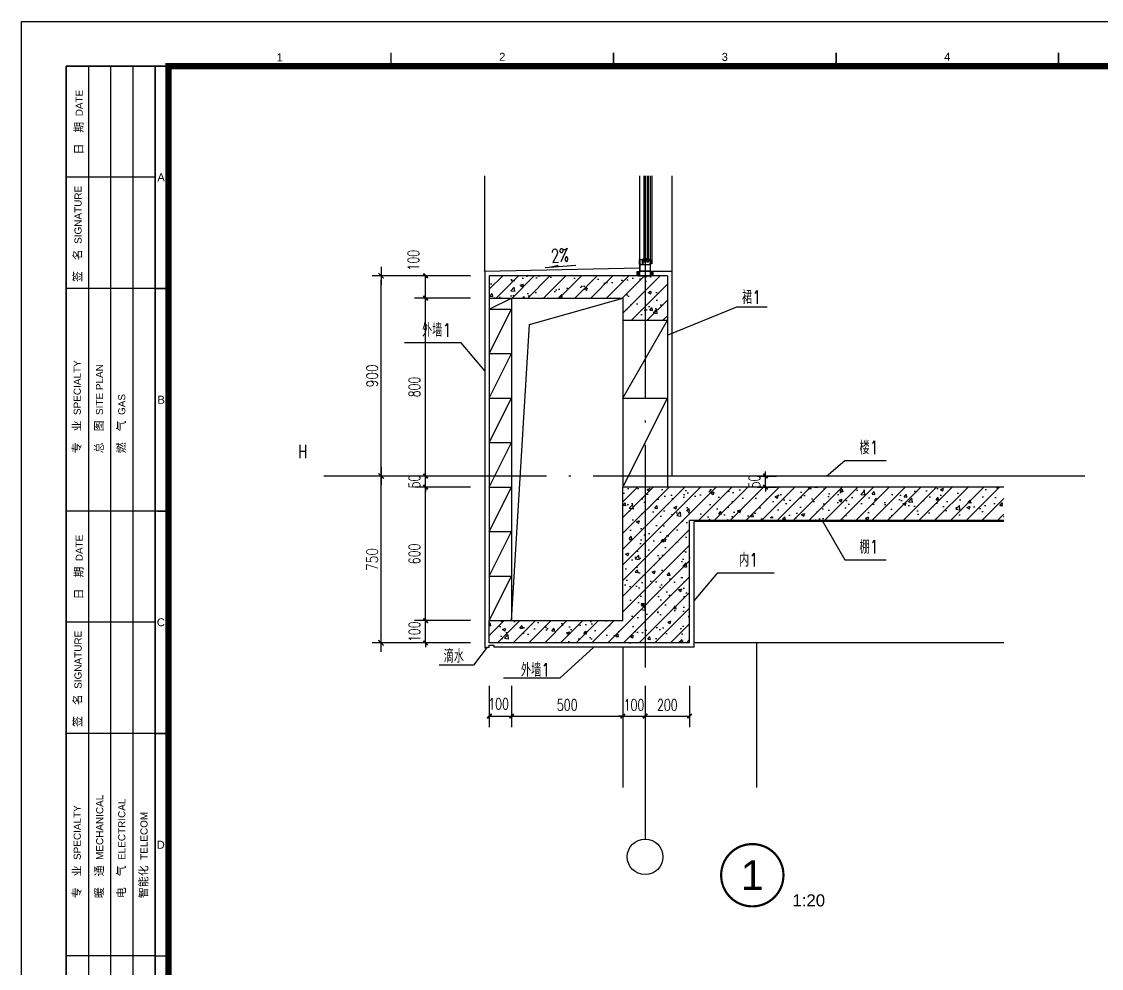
# Model space of a CAD drawing. Extents: x 447078 to 1776277, y 243534 to 519428.
# Drawn here: x 518995 to 523847, y 308563 to 312819 of the extents above; entities that cross this region are included whole.
import ezdxf
from ezdxf.enums import TextEntityAlignment as Align

# ---------------------------------------------------------------- set-up
doc = ezdxf.new("R2010")
doc.units = 0
doc.header["$LTSCALE"] = 1000
doc.header["$MEASUREMENT"] = 0
doc.linetypes.add('DOTE', pattern=[2.42, 2, -0.2, 0.02, -0.2])
doc.layers.get('Defpoints').update_dxf_attribs({"color": 2, "lineweight": 15})
for name, color, linetype in [('A-ELEV', 5, 'Continuous'), ('A-ELEV-OVER', 32, 'Continuous'), ('A-SURF', 6, 'Continuous'), ('A-WALL', 140, 'Continuous'), ('A-WALL-HATH', 8, 'Continuous'), ('AXIS_TEXT', 7, 'Continuous'), ('DIM_IDEN', 3, 'Continuous'), ('DIM_SYMB', 3, 'Continuous'), ('DOTE', 10, 'DOTE'), ('G-0-XREF', 2, 'Continuous'), ('G-GRID-DIMS', 123, 'Continuous'), ('PUB_DIM', 3, 'Continuous'), ('PUB_TEXT', 7, 'Continuous'), ('图框CCDI_B0GA1+0.00$0$G-ANNO-TEXT', 33, 'Continuous'), ('图框CCDI_B0GA1+0.00$0$G-BORD', 3, 'Continuous'), ('节点大样$0$ANNO-TEXT', 33, 'Continuous'), ('节点大样$0$ELEV-THIN', 252, 'Continuous')]:
    doc.layers.add(name, color=color, linetype=linetype)
doc.styles.add('_TCH_DIM', font='SIMPLEX', dxfattribs={"bigfont": 'GBCBIG'})
doc.styles.add('_TCH_DIM_T3', font='SIMPLEX', dxfattribs={"width": 0.705882, "bigfont": 'GBCBIG'})
doc.styles.add('C-D_T0G_01', font='')
doc.styles.add('CCDI_T_G01', font='')
doc.styles.add('CCDI_T_G02_T3', font='simplex.shx', dxfattribs={"width": 0.8, "bigfont": 'zjdz.shx'})
doc.styles.add('COMPLEX', font='COMPLEX')
doc.styles.add('图框CCDI_B0GA1+0.00$0$CCDI_T_G01', font='arial.ttf')
doc.styles.add('节点大样$0$CCDI-TOG-02', font='simplex.shx', dxfattribs={"width": 0.8, "bigfont": 'zjdz.shx'})
doc.styles.get('C-D_T0G_01').set_extended_font_data('Arial')
doc.styles.get('CCDI_T_G01').set_extended_font_data('Arial')
doc.dimstyles.new('_TCH_ARCH&&20', dxfattribs={"dimtxt": 51, "dimasz": 20, "dimexe": 50, "dimexo": 60, "dimgap": 24.5, "dimtad": 1, "dimdec": 0, "dimzin": 0, "dimdsep": 46, "dimtxsty": '_TCH_DIM_T3', "dimblk": 'ARCHTICK', "dimcen": 0.09, "dimclrt": 7, "dimazin": 2, "dimtfac": 1, "dimtdec": 0, "dimtix": 1, "dimtmove": 2, "dimatfit": 3, "dimfxl": 1, "dimtolj": 1, "dimtzin": 0, "dimarcsym": 0})
doc.dimstyles.new('CCDI_DIMN_20$0$TCH&&150', dxfattribs={"dimtxt": 50, "dimasz": 20, "dimexe": 40, "dimexo": 60, "dimgap": 15, "dimtad": 1, "dimdec": 0, "dimzin": 0, "dimdsep": 46, "dimtxsty": 'CCDI_T_G02_T3', "dimblk": 'TICK-3', "dimcen": 0, "dimclrd": 256, "dimclre": 256, "dimclrt": 7, "dimazin": 0, "dimtfac": 0.5, "dimtdec": 0, "dimtix": 1, "dimtmove": 2, "dimatfit": 0, "dimldrblk": 'TICK-arow', "dimfxl": 200, "dimtvp": 1, "dimtolj": 1, "dimtzin": 0, "dimlwd": -1, "dimlwe": -1, "dimarcsym": 0})
pattern_1 = [(45, (-673387.4522, -267440.3955), (0.7954951288, -0.7954951288), []), (315, (-673387.4522, -267440.3955), (-0.7954951288, -0.7954951288), [])]

# ---------------------------------------------------------------- blocks, each defined once
blk = doc.blocks.new('_AXISO')
blk.add_circle((0, 0), 0.5)
at = {"layer": 'AXIS_TEXT', "style": 'COMPLEX', "width": 1.041667}
blk.add_attdef('A', text='', height=0.56, dxfattribs=at).set_placement((-0.25, -0.28), (0.25, -0.28), align=Align.FIT)
blk = doc.blocks.new('图框CCDI_B0GA1+0.00')
at = {"layer": '图框CCDI_B0GA1+0.00$0$G-BORD'}
for p, q in [((1500, 58400), (1500, 28400)), ((2000, 58400), (2000, 28400)), ((2500, 58400), (2500, 28400)), ((3300, 58400), (3050, 58400)), ((3300, 58400), (3050, 58400)), ((3000, 55900), (1000, 55900)), ((3000, 53400), (1000, 53400)), ((3050, 53400), (3300, 53400)), ((3000, 48400), (1000, 48400)), ((3050, 48400), (3300, 48400)), ((3000, 45900), (1000, 45900)), ((3000, 43400), (1000, 43400)), ((3050, 43400), (3300, 43400)), ((3000, 38400), (1000, 38400)), ((3050, 38400), (3300, 38400))]:
    blk.add_line(p, q, dxfattribs=at)
blk.add_lwpolyline([(0, 59400), (84100, 59400), (84100, 0), (0, 0)], close=True, dxfattribs=at)
at = {"layer": '图框CCDI_B0GA1+0.00$0$G-BORD', "const_width": 35}
for points in [[(8300, 58700), (8300, 58400)], [(13300, 58700), (13300, 58400)], [(18300, 58400), (18300, 58700)], [(23300, 58400), (23300, 58700)], [(1000, 58400), (1000, 28400)], [(3300, 58400), (1000, 58400)], [(3000, 58400), (3000, 28400)], [(3300, 58400), (3300, 38400)], [(3300, 53400), (3000, 53400)], [(3300, 48400), (3000, 48400)], [(3300, 43400), (3000, 43400)], [(3300, 38400), (3000, 38400)]]:
    blk.add_lwpolyline(points, dxfattribs=at)
at = {"layer": '图框CCDI_B0GA1+0.00$0$G-BORD', "const_width": 140}
blk.add_lwpolyline([(3300, 58400), (83100, 58400), (83100, 1000), (3300, 1000)], close=True, dxfattribs=at)
at = {"layer": '图框CCDI_B0GA1+0.00$0$G-ANNO-TEXT', "style": '图框CCDI_B0GA1+0.00$0$CCDI_T_G01'}
for s, p in [('1', (5800, 58595)), ('2', (10800, 58609)), ('3', (15800, 58607)), ('4', (20800, 58611)), ('A', (3134, 55900)), ('B', (3137, 50900)), ('C', (3129, 45900)), ('D', (3126, 40900))]:
    blk.add_text(s, height=180, dxfattribs=at).set_placement(p, align=Align.MIDDLE_CENTER)
at = {"layer": '图框CCDI_B0GA1+0.00$0$G-ANNO-TEXT', "char_height": 200, "rotation": 90, "style": '图框CCDI_B0GA1+0.00$0$CCDI_T_G01'}
for s, insert, width, attachment_point, line_spacing_factor in [('{\\fSimSun|b0|i0|c134|p54;\\H0.9x;日  期 \\fArial|b0|i0|c0|p39;\\H0.8889x;DATE}', (1295, 57141), 2500, 5, 0.96), ('{\\fSimSun|b0|i0|c134|p54;\\H0.9x;签  名 \\fArial|b0|i0|c0|p34;\\H0.8889x;SIGNATURE}', (1268, 53546), 3400, 4, 0.9), ('{\\fSimSun|b0|i0|c134|p54;\\H0.9x;专  业\\fSimSun|b0|i0|c0|p54; \\fArial|b0|i0|c0|p34;\\H0.8889x;SPECIALTY}', (1250, 49700), 5000, 4, 0.9), ('{\\fSimSun|b0|i0|c134|p54;\\H0.9x;总  图\\fSimSun|b0|i0|c0|p54; \\fArial|b0|i0|c0|p34;\\H0.8889x;SITE PLAN}', (1750, 49700), 3400, 4, 0.9), ('{\\fSimSun|b0|i0|c134|p54;\\H0.9x;燃  气\\fSimSun|b0|i0|c0|p54; \\fArial|b0|i0|c0|p34;\\H0.8889x;GAS}', (2250, 49700), 3400, 4, 0.9), ('{\\fSimSun|b0|i0|c134|p54;\\H0.9x;日  期 \\fArial|b0|i0|c0|p39;\\H0.8889x;DATE}', (1295, 47141), 2500, 5, 0.96), ('{\\fSimSun|b0|i0|c134|p54;\\H0.9x;签  名 \\fArial|b0|i0|c0|p34;\\H0.8889x;SIGNATURE}', (1268, 43546), 3400, 4, 0.9), ('{\\fSimSun|b0|i0|c134|p54;\\H0.9x;暖  通\\fSimSun|b0|i0|c0|p54; \\fArial|b0|i0|c0|p34;\\H0.8889x;MECHANICAL}', (1755, 39700), 3445.37, 4, 0.9), ('{\\fSimSun|b0|i0|c134|p54;\\H0.9x;专  业\\fSimSun|b0|i0|c0|p54; \\fArial|b0|i0|c0|p34;\\H0.8889x;SPECIALTY}', (1250, 39700), 5000, 4, 0.9), ('{\\fSimSun|b0|i0|c134|p54;\\H0.9x;电  气\\fSimSun|b0|i0|c0|p54; \\fArial|b0|i0|c0|p34;\\H0.8889x;ELECTRICAL}', (2250, 39700), 3400, 4, 0.9), ('{\\fSimSun|b0|i0|c134|p54;\\H0.9x;智能化\\fSimSun|b0|i0|c0|p54; \\fArial|b0|i0|c0|p34;\\H0.8889x;TELECOM}', (2750, 39700), 3400, 4, 0.9)]:
    blk.add_mtext(s, dxfattribs=dict(at, insert=insert, width=width, attachment_point=attachment_point, line_spacing_factor=line_spacing_factor))
blk = doc.blocks.new('_ArchTick')
at = {"color": 0, "linetype": 'ByBlock', "const_width": 0.4}
blk.add_lwpolyline([(-0.5, -0.5), (0.5, 0.5)], dxfattribs=at)
blk = doc.blocks.new('*D5008')
at = {"layer": 'Defpoints', "color": 0}
for p in [(521096.6, 309893), (521196.6, 309893), (521196.6, 309697.5)]:
    blk.add_point(p, dxfattribs=at)
at = {"layer": 'PUB_DIM', "color": 0, "lineweight": -2}
for p, q in [((521096.6, 309833), (521096.6, 309647.5)), ((521196.6, 309833), (521196.6, 309647.5)), ((521096.6, 309697.5), (521196.6, 309697.5))]:
    blk.add_line(p, q, dxfattribs=at)
at = {"layer": 'PUB_DIM', "color": 0, "lineweight": -2, "xscale": 20, "yscale": 20, "zscale": 20, "rotation": 180}
blk.add_blockref('_ArchTick', (521096.6, 309697.5), dxfattribs=at)
at = {"layer": 'PUB_DIM', "color": 0, "lineweight": -2, "xscale": 20, "yscale": 20, "zscale": 20}
blk.add_blockref('_ArchTick', (521196.6, 309697.5), dxfattribs=at)
at = {"layer": 'PUB_DIM', "color": 7, "insert": (521138.3, 309752.5), "char_height": 51, "attachment_point": 5, "style": '_TCH_DIM_T3'}
blk.add_mtext('\\A1;100', dxfattribs=at)
blk = doc.blocks.new('*D5009')
at = {"layer": 'Defpoints', "color": 0}
for p in [(521196.6, 309893), (521696.6, 309893), (521696.6, 309697.5)]:
    blk.add_point(p, dxfattribs=at)
at = {"layer": 'PUB_DIM', "color": 0, "lineweight": -2}
for p, q in [((521196.6, 309833), (521196.6, 309647.5)), ((521696.6, 309833), (521696.6, 309647.5)), ((521196.6, 309697.5), (521696.6, 309697.5))]:
    blk.add_line(p, q, dxfattribs=at)
at = {"layer": 'PUB_DIM', "color": 0, "lineweight": -2, "xscale": 20, "yscale": 20, "zscale": 20, "rotation": 180}
blk.add_blockref('_ArchTick', (521196.6, 309697.5), dxfattribs=at)
at = {"layer": 'PUB_DIM', "color": 0, "lineweight": -2, "xscale": 20, "yscale": 20, "zscale": 20}
blk.add_blockref('_ArchTick', (521696.6, 309697.5), dxfattribs=at)
at = {"layer": 'PUB_DIM', "color": 7, "insert": (521446.6, 309747.5), "char_height": 51, "attachment_point": 5, "style": '_TCH_DIM_T3'}
blk.add_mtext('\\A1;500', dxfattribs=at)
blk = doc.blocks.new('*D5010')
at = {"layer": 'Defpoints', "color": 0}
for p in [(521696.6, 309893), (521796.6, 309893), (521796.6, 309697.5)]:
    blk.add_point(p, dxfattribs=at)
at = {"layer": 'PUB_DIM', "color": 0, "lineweight": -2}
for p, q in [((521696.6, 309833), (521696.6, 309647.5)), ((521796.6, 309833), (521796.6, 309647.5)), ((521696.6, 309697.5), (521676.6, 309697.5)), ((521696.6, 309697.5), (521796.6, 309697.5)), ((521796.6, 309697.5), (521816.6, 309697.5))]:
    blk.add_line(p, q, dxfattribs=at)
at = {"layer": 'PUB_DIM', "color": 0, "lineweight": -2, "xscale": 20, "yscale": 20, "zscale": 20}
blk.add_blockref('_ArchTick', (521696.6, 309697.5), dxfattribs=at)
at = {"layer": 'PUB_DIM', "color": 0, "lineweight": -2, "xscale": 20, "yscale": 20, "zscale": 20, "rotation": 180}
blk.add_blockref('_ArchTick', (521796.6, 309697.5), dxfattribs=at)
at = {"layer": 'PUB_DIM', "color": 7, "insert": (521746.6, 309747.5), "char_height": 51, "attachment_point": 5, "style": '_TCH_DIM_T3'}
blk.add_mtext('\\A1;100', dxfattribs=at)
blk = doc.blocks.new('*D5011')
at = {"layer": 'Defpoints', "color": 0}
for p in [(521796.6, 309893), (521996.6, 309893), (521996.6, 309697.5)]:
    blk.add_point(p, dxfattribs=at)
at = {"layer": 'PUB_DIM', "color": 0, "lineweight": -2}
for p, q in [((521796.6, 309833), (521796.6, 309647.5)), ((521996.6, 309833), (521996.6, 309647.5)), ((521796.6, 309697.5), (521996.6, 309697.5))]:
    blk.add_line(p, q, dxfattribs=at)
at = {"layer": 'PUB_DIM', "color": 0, "lineweight": -2, "xscale": 20, "yscale": 20, "zscale": 20, "rotation": 180}
blk.add_blockref('_ArchTick', (521796.6, 309697.5), dxfattribs=at)
at = {"layer": 'PUB_DIM', "color": 0, "lineweight": -2, "xscale": 20, "yscale": 20, "zscale": 20}
blk.add_blockref('_ArchTick', (521996.6, 309697.5), dxfattribs=at)
at = {"layer": 'PUB_DIM', "color": 7, "insert": (521896.6, 309747.5), "char_height": 51, "attachment_point": 5, "style": '_TCH_DIM_T3'}
blk.add_mtext('\\A1;200', dxfattribs=at)
blk = doc.blocks.new('TICK-3')
blk.add_line((2, 0), (-2, 0))
at = {"const_width": 0.3}
blk.add_lwpolyline([(0.6, 0.6), (-0.6, -0.6)], dxfattribs=at)
blk = doc.blocks.new('*D5039')
at = {"layer": 'Defpoints', "color": 0}
for p in [(520610.2, 311676.6), (520834.7, 311676.6), (520834.7, 310776.6)]:
    blk.add_point(p, dxfattribs=at)
at = {"layer": 'PUB_DIM'}
for p, q in [((520774.7, 311676.6), (520570.2, 311676.6)), ((520610.2, 310796.6), (520610.2, 311656.6)), ((520774.7, 310776.6), (520570.2, 310776.6))]:
    blk.add_line(p, q, dxfattribs=at)
at = {"layer": 'PUB_DIM', "xscale": 20, "yscale": 20, "zscale": 20}
for p, rotation in [((520610.2, 311676.6), 90), ((520610.2, 310776.6), 270)]:
    blk.add_blockref('TICK-3', p, dxfattribs=dict(at, rotation=rotation))
at = {"layer": 'PUB_DIM', "color": 7, "insert": (520570.2, 311226.6), "char_height": 50, "attachment_point": 5, "rotation": 90, "style": 'CCDI_T_G02_T3'}
blk.add_mtext('\\A1;900', dxfattribs=at)
blk = doc.blocks.new('TICK-arow')
blk.add_line((-1, 0), (0, 0))
blk.add_lwpolyline([(0, 0, 0, 1, 0), (-3, 0, 0, 0, 0)], format="xyseb")
blk = doc.blocks.new('*D5040')
at = {"layer": 'Defpoints', "color": 0}
for p in [(520610.2, 310776.6), (520834.7, 310776.6), (520834.7, 310026.6)]:
    blk.add_point(p, dxfattribs=at)
at = {"layer": 'PUB_DIM'}
for p, q in [((520774.7, 310776.6), (520570.2, 310776.6)), ((520610.2, 310046.6), (520610.2, 310756.6)), ((520774.7, 310026.6), (520570.2, 310026.6))]:
    blk.add_line(p, q, dxfattribs=at)
at = {"layer": 'PUB_DIM', "xscale": 20, "yscale": 20, "zscale": 20}
for p, rotation in [((520610.2, 310776.6), 90), ((520610.2, 310026.6), 270)]:
    blk.add_blockref('TICK-3', p, dxfattribs=dict(at, rotation=rotation))
at = {"layer": 'PUB_DIM', "color": 7, "insert": (520570.2, 310401.6), "char_height": 50, "attachment_point": 5, "rotation": 90, "style": 'CCDI_T_G02_T3'}
blk.add_mtext('\\A1;750', dxfattribs=at)
blk = doc.blocks.new('*D5070')
at = {"layer": 'Defpoints', "color": 0}
for p in [(522240.7, 310776.6), (522337.7, 310776.6), (522240.7, 310726.6)]:
    blk.add_point(p, dxfattribs=at)
at = {"layer": 'PUB_DIM', "color": 0, "lineweight": -2}
for p, q in [((522337.7, 310776.6), (522337.7, 310796.6)), ((522300.7, 310776.6), (522387.7, 310776.6)), ((522337.7, 310726.6), (522337.7, 310776.6)), ((522300.7, 310726.6), (522387.7, 310726.6)), ((522337.7, 310726.6), (522337.7, 310706.6))]:
    blk.add_line(p, q, dxfattribs=at)
at = {"layer": 'PUB_DIM', "color": 0, "lineweight": -2, "xscale": 20, "yscale": 20, "zscale": 20}
for p, rotation in [((522337.7, 310776.6), 270), ((522337.7, 310726.6), 90)]:
    blk.add_blockref('_ArchTick', p, dxfattribs=dict(at, rotation=rotation))
at = {"layer": 'PUB_DIM', "color": 7, "insert": (522287.7, 310751.6), "char_height": 51, "attachment_point": 5, "rotation": 90, "style": '_TCH_DIM_T3'}
blk.add_mtext('\\A1;50', dxfattribs=at)
blk = doc.blocks.new('*D5071')
at = {"layer": 'Defpoints', "color": 0}
for p in [(520810.2, 311676.6), (521072.1, 311676.6), (521072.1, 311576.6)]:
    blk.add_point(p, dxfattribs=at)
at = {"layer": 'PUB_DIM', "color": 0, "lineweight": -2}
for p, q in [((521012.1, 311676.6), (520760.2, 311676.6)), ((520810.2, 311576.6), (520810.2, 311676.6)), ((521012.1, 311576.6), (520760.2, 311576.6))]:
    blk.add_line(p, q, dxfattribs=at)
at = {"layer": 'PUB_DIM', "color": 0, "lineweight": -2, "xscale": 20, "yscale": 20, "zscale": 20}
for p, rotation in [((520810.2, 311676.6), 90), ((520810.2, 311576.6), 270)]:
    blk.add_blockref('_ArchTick', p, dxfattribs=dict(at, rotation=rotation))
at = {"layer": 'PUB_DIM', "color": 7, "insert": (520755.2, 311746.6), "char_height": 51, "attachment_point": 5, "rotation": 90, "style": '_TCH_DIM_T3'}
blk.add_mtext('\\A1;100', dxfattribs=at)
blk = doc.blocks.new('*D5072')
at = {"layer": 'Defpoints', "color": 0}
for p in [(520810.2, 311576.6), (521072.1, 311576.6), (521072.1, 310776.6)]:
    blk.add_point(p, dxfattribs=at)
at = {"layer": 'PUB_DIM', "color": 0, "lineweight": -2}
for p, q in [((521012.1, 311576.6), (520760.2, 311576.6)), ((520810.2, 310776.6), (520810.2, 311576.6)), ((521012.1, 310776.6), (520760.2, 310776.6))]:
    blk.add_line(p, q, dxfattribs=at)
at = {"layer": 'PUB_DIM', "color": 0, "lineweight": -2, "xscale": 20, "yscale": 20, "zscale": 20}
for p, rotation in [((520810.2, 311576.6), 90), ((520810.2, 310776.6), 270)]:
    blk.add_blockref('_ArchTick', p, dxfattribs=dict(at, rotation=rotation))
at = {"layer": 'PUB_DIM', "color": 7, "insert": (520760.2, 311176.6), "char_height": 51, "attachment_point": 5, "rotation": 90, "style": '_TCH_DIM_T3'}
blk.add_mtext('\\A1;800', dxfattribs=at)
blk = doc.blocks.new('*D5073')
at = {"layer": 'Defpoints', "color": 0}
for p in [(520810.2, 310776.6), (521072.1, 310776.6), (521072.1, 310726.6)]:
    blk.add_point(p, dxfattribs=at)
at = {"layer": 'PUB_DIM', "color": 0, "lineweight": -2}
for p, q in [((520810.2, 310776.6), (520810.2, 310796.6)), ((521012.1, 310776.6), (520760.2, 310776.6)), ((520810.2, 310726.6), (520810.2, 310776.6)), ((521012.1, 310726.6), (520760.2, 310726.6)), ((520810.2, 310726.6), (520810.2, 310706.6))]:
    blk.add_line(p, q, dxfattribs=at)
at = {"layer": 'PUB_DIM', "color": 0, "lineweight": -2, "xscale": 20, "yscale": 20, "zscale": 20}
for p, rotation in [((520810.2, 310776.6), 270), ((520810.2, 310726.6), 90)]:
    blk.add_blockref('_ArchTick', p, dxfattribs=dict(at, rotation=rotation))
at = {"layer": 'PUB_DIM', "color": 7, "insert": (520760.2, 310751.6), "char_height": 51, "attachment_point": 5, "rotation": 90, "style": '_TCH_DIM_T3'}
blk.add_mtext('\\A1;50', dxfattribs=at)
blk = doc.blocks.new('*D5074')
at = {"layer": 'Defpoints', "color": 0}
for p in [(520810.2, 310726.6), (521072.1, 310726.6), (521072.1, 310126.6)]:
    blk.add_point(p, dxfattribs=at)
at = {"layer": 'PUB_DIM', "color": 0, "lineweight": -2}
for p, q in [((521012.1, 310726.6), (520760.2, 310726.6)), ((520810.2, 310126.6), (520810.2, 310726.6)), ((521012.1, 310126.6), (520760.2, 310126.6))]:
    blk.add_line(p, q, dxfattribs=at)
at = {"layer": 'PUB_DIM', "color": 0, "lineweight": -2, "xscale": 20, "yscale": 20, "zscale": 20}
for p, rotation in [((520810.2, 310726.6), 90), ((520810.2, 310126.6), 270)]:
    blk.add_blockref('_ArchTick', p, dxfattribs=dict(at, rotation=rotation))
at = {"layer": 'PUB_DIM', "color": 7, "insert": (520760.2, 310426.6), "char_height": 51, "attachment_point": 5, "rotation": 90, "style": '_TCH_DIM_T3'}
blk.add_mtext('\\A1;600', dxfattribs=at)
blk = doc.blocks.new('*D5075')
at = {"layer": 'Defpoints', "color": 0}
for p in [(520810.2, 310126.6), (521072.1, 310126.6), (521072.1, 310026.6)]:
    blk.add_point(p, dxfattribs=at)
at = {"layer": 'PUB_DIM', "color": 0, "lineweight": -2}
for p, q in [((521012.1, 310126.6), (520760.2, 310126.6)), ((520810.2, 310126.6), (520810.2, 310146.6)), ((520810.2, 310026.6), (520810.2, 310126.6)), ((521012.1, 310026.6), (520760.2, 310026.6)), ((520810.2, 310026.6), (520810.2, 310006.6))]:
    blk.add_line(p, q, dxfattribs=at)
at = {"layer": 'PUB_DIM', "color": 0, "lineweight": -2, "xscale": 20, "yscale": 20, "zscale": 20}
for p, rotation in [((520810.2, 310126.6), 270), ((520810.2, 310026.6), 90)]:
    blk.add_blockref('_ArchTick', p, dxfattribs=dict(at, rotation=rotation))
at = {"layer": 'PUB_DIM', "color": 7, "insert": (520760.2, 310076.6), "char_height": 51, "attachment_point": 5, "rotation": 90, "style": '_TCH_DIM_T3'}
blk.add_mtext('\\A1;100', dxfattribs=at)

msp = doc.modelspace()

# ---------------------------------------------------------------- hatches: boundary and pattern name
at = {"layer": 'A-WALL-HATH'}
h = msp.add_hatch(dxfattribs=at)
h.set_pattern_fill('钢筋混凝土', color=256, scale=20)
h.set_pattern_definition([(45, (-771773.97, -288714.103), (-35.355339, 35.355339), []), (50, (-771773.97, -288714.1), (143.452037, -12.550427), [15, -165]), (355, (-771773.97, -288714.1), (-27.750267, 150.438427), [12, -132]), (100.4514, (-771762.02, -288715.15), (115.701876, 137.887908), [12.748038, -140.228422]), (46.1842, (-771773.97, -288674.1), (213.44821, -33.103803), [22.5, -247.5]), (96.6356, (-771756.18, -288676.86), (186.93254, 194.823574), [19.122058, -210.3426]), (351.1842, (-771773.97, -288674.1), (186.93239, 194.82372), [18, -198]), (21, (-771753.97, -288684.1), (119.38141, -80.523778), [15, -165]), (326, (-771753.97, -288684.1), (48.663066, 145.030009), [12, -132]), (71.4514, (-771744.02, -288690.81), (168.044526, 64.5061), [12.748038, -140.228422]), (37.5, (-771773.97, -288714.103), (2.431971, 66.5787708), [0, -130.4, 0, -134, 0, -132.5]), (7.5, (-771773.97, -288714.1), (52.6139075, 78.8823424), [0, -76.4, 0, -127.4, 0, -50.5]), (327.5, (-771818.57, -288714.103), (106.7644872, -4.5109743), [0, -50, 0, -156, 0, -207]), (317.5, (-771838.57, -288714.1), (116.637234, 20.0209965), [0, -65, 0, -103.6, 0, -147])])
h.paths.add_polyline_path([(521696.6, 311576.6), (521096.6, 311576.6), (521096.6, 311676.6), (521896.6, 311676.6), (521896.6, 311476.6), (521696.6, 311476.6)])
h.paths.add_polyline_path([(523408.7, 310576.6), (523408.7, 310726.6), (521696.6, 310726.6), (521696.6, 310126.6), (521096.6, 310126.6), (521096.6, 310026.6), (521996.6, 310026.6), (521996.6, 310576.6)])
at = {"layer": 'DIM_SYMB'}
msp.add_hatch(color=256, dxfattribs=at).paths.add_polyline_path([(521346.9, 311713), (521406.7, 311717.5), (521406.1, 311725.5)])
at = {"layer": '节点大样$0$ELEV-THIN'}
h = msp.add_hatch(dxfattribs=at)
h.set_pattern_fill('ANSI37', color=256, scale=9, angle=90, style=0)
h.set_pattern_definition([(135, (-792628.9578, -273684.382), (-0.7954951288, -0.7954951288), []), (225, (-792628.9578, -273684.382), (0.7954951288, -0.7954951288), [])])
edge = h.paths.add_edge_path()
edge.add_line((521786.6, 311749.1), (521786.6, 311747.4))
edge.add_ellipse((521786.1, 311747.4), major_axis=(0.354, -0.354), ratio=1, start_angle=31.2458, end_angle=45, ccw=False)
edge.add_line((521786.6, 311747.3), (521786.6, 311747.3))
edge.add_ellipse((521787.1, 311747.2), major_axis=(-0.354, -0.354), ratio=1, start_angle=225, end_angle=301.2458, ccw=False)
edge.add_line((521787.1, 311747.7), (521790.6, 311747.7))
edge.add_ellipse((521790.6, 311747.2), major_axis=(-0.354, -0.354), ratio=1, start_angle=135, end_angle=225, ccw=False)
edge.add_line((521791.1, 311747.2), (521791.1, 311749.1))
edge.add_line((521791.1, 311749.1), (521786.6, 311749.1))
edge = h.paths.add_edge_path()
edge.add_ellipse((521786.1, 311749.2), major_axis=(-0.354, -0.354), ratio=1, start_angle=135, end_angle=225, ccw=False)
edge.add_line((521786.6, 311749.2), (521786.6, 311749.1))
edge.add_line((521786.6, 311749.1), (521791.1, 311749.1))
edge.add_line((521791.1, 311749.1), (521791.1, 311753))
edge.add_ellipse((521784.9, 311756.9), major_axis=(-5.2, -5.2), ratio=1, start_angle=54.922, end_angle=103.4434, ccw=False)
h = msp.add_hatch(dxfattribs=at)
h.set_pattern_fill('HEX', color=256, scale=3, angle=-180, style=0)
h.set_pattern_definition([(180, (-792628.9578, -273684.38204), (-2e-16, -0.649519053), [0.375, -0.75]), (300, (-792628.9578, -273684.38204), (0.56250000014, 0.3247595265), [0.375, -0.75]), (240, (-792629.3328, -273684.38204), (0.56250000014, -0.3247595265), [0.375, -0.75])])
edge = h.paths.add_edge_path()
edge.add_line((521786.6, 311747.2), (521786.6, 311743.2))
edge.add_ellipse((521787.1, 311743.2), major_axis=(-0.354, -0.354), ratio=1, start_angle=315, end_angle=405)
edge.add_line((521787.1, 311742.7), (521790.6, 311742.7))
edge.add_ellipse((521790.6, 311743.2), major_axis=(0.354, -0.354), ratio=1, start_angle=-45, end_angle=45)
edge.add_line((521791.1, 311743.2), (521791.1, 311747.2))
edge.add_ellipse((521790.6, 311747.2), major_axis=(-0.354, -0.354), ratio=1, start_angle=135, end_angle=225)
edge.add_line((521790.6, 311747.7), (521787.1, 311747.7))
edge.add_ellipse((521787.1, 311747.2), major_axis=(0.354, -0.354), ratio=1, start_angle=135, end_angle=225)
h = msp.add_hatch(dxfattribs=at)
h.set_pattern_fill('ANSI37', color=256, scale=9, angle=90, style=0)
h.set_pattern_definition([(45, (-751445.3166, -273687.382), (0.7954951288, -0.7954951288), []), (315, (-751445.3166, -273687.382), (-0.7954951288, -0.7954951288), [])])
h.paths.add_polyline_path([(521797.1, 311745.3), (521797.1, 311738.7), (521806.1, 311738.7), (521806.1, 311745.3)])
h = msp.add_hatch(dxfattribs=at)
h.set_pattern_fill('HEX', color=256, scale=3, angle=-180, style=0)
h.set_pattern_definition([(360, (-751445.31664, -273687.38204), (-1e-17, -0.649519053), [0.375, -0.75]), (240, (-751445.31664, -273687.38204), (-0.56250000014, 0.3247595265), [0.375, -0.75]), (300, (-751444.94164, -273687.38204), (-0.56250000014, -0.3247595265), [0.375, -0.75])])
edge = h.paths.add_edge_path()
edge.add_ellipse((521805.6, 311752), major_axis=(-0.0707, -0.0707), ratio=1, start_angle=135, end_angle=225)
edge.add_line((521805.6, 311752.1), (521797.6, 311752.1))
edge.add_ellipse((521797.6, 311752), major_axis=(-0.0707, -0.0707), ratio=1, start_angle=225, end_angle=315)
edge.add_line((521797.5, 311752), (521797.5, 311745.8))
edge.add_ellipse((521797.6, 311745.8), major_axis=(-0.0707, -0.0707), ratio=1, start_angle=315, end_angle=405)
edge.add_line((521797.6, 311745.7), (521805.6, 311745.7))
edge.add_ellipse((521805.6, 311745.8), major_axis=(0.0707, -0.0707), ratio=1, start_angle=-45, end_angle=45)
edge.add_line((521805.7, 311745.8), (521805.7, 311752))
h = msp.add_hatch(dxfattribs=at)
h.set_pattern_fill('HEX', color=256, scale=3, angle=-180, style=0)
h.set_pattern_definition([(6e-14, (-757471.86595, -324682.05056), (2e-16, -0.649519053), [0.375, -0.75]), (240, (-757471.86595, -324682.05056), (-0.56250000014, 0.3247595265), [0.375, -0.75]), (300, (-757471.49095, -324682.05056), (-0.56250000014, -0.3247595265), [0.375, -0.75])])
edge = h.paths.add_edge_path()
edge.add_ellipse((521812.6, 311743.2), major_axis=(-0.354, -0.354), ratio=1, start_angle=315, end_angle=405, ccw=False)
edge.add_line((521812.1, 311743.2), (521812.1, 311747.2))
edge.add_ellipse((521812.6, 311747.2), major_axis=(-0.354, -0.354), ratio=1, start_angle=225, end_angle=315, ccw=False)
edge.add_line((521812.6, 311747.7), (521818.1, 311747.7))
edge.add_line((521818.1, 311747.7), (521818.1, 311747.4))
edge.add_ellipse((521818.6, 311747.4), major_axis=(0.354, -0.354), ratio=1, start_angle=225, end_angle=405)
edge.add_line((521819.1, 311747.4), (521819.1, 311747.7))
edge.add_line((521819.1, 311747.7), (521819.2, 311747.7))
edge.add_ellipse((521819.2, 311747.2), major_axis=(-0.354, -0.354), ratio=1, start_angle=135, end_angle=225, ccw=False)
edge.add_line((521819.7, 311747.2), (521819.7, 311743.4))
edge.add_line((521819.7, 311743.4), (521819.1, 311743.4))
edge.add_line((521819.1, 311743.4), (521819.1, 311744))
edge.add_ellipse((521818.6, 311744), major_axis=(-0.354, -0.354), ratio=1, start_angle=135, end_angle=315)
edge.add_line((521818.1, 311744), (521818.1, 311742.7))
edge.add_line((521818.1, 311742.7), (521812.6, 311742.7))
h = msp.add_hatch(dxfattribs=at)
h.set_pattern_fill('ANSI37', color=256, scale=9, angle=90, style=0)
h.set_pattern_definition(pattern_1)
h.paths.add_polyline_path([(521771.6, 311676.6), (521761.6, 311676.6), (521761.6, 311696.6), (521771.6, 311696.6)])
h = msp.add_hatch(dxfattribs=at)
h.set_pattern_fill('ANSI37', color=256, scale=9, angle=90, style=0)
h.set_pattern_definition(pattern_1)
h.paths.add_polyline_path([(521821.6, 311676.6), (521821.6, 311696.6), (521831.6, 311696.6), (521831.6, 311676.6)])

# ---------------------------------------------------------------- linework, layer by layer
at = {"layer": 'A-ELEV'}
for p, q in [((523408.7, 310026.6), (522016.6, 310026.6)), ((522296.6, 310026.6), (522296.6, 309376.9)), ((521696.6, 310006.6), (521696.6, 309376.9))]:
    msp.add_line(p, q, dxfattribs=at)
at = {"layer": 'A-ELEV-OVER', "ltscale": 5}
msp.add_line((521076.6, 311696.6), (521076.6, 312126.6), dxfattribs=at)
at = {"layer": 'A-SURF'}
for p, q in [((521771.6, 311711.2), (521076.6, 311696.6)), ((521076.6, 311696.6), (521076.6, 311576.6)), ((521916.6, 311696.6), (521821.6, 311696.6)), ((521916.6, 311696.6), (521916.6, 310776.6)), ((521076.6, 311576.6), (521076.6, 310004.3)), ((523408.7, 310776.6), (521916.6, 310776.6)), ((522016.6, 310006.6), (522016.6, 310571.6)), ((523408.7, 310571.6), (522016.6, 310571.6)), ((521096.6, 310006.6), (521076.6, 310004.3)), ((522016.6, 310006.6), (521116.6, 310006.6))]:
    msp.add_line(p, q, dxfattribs=at)
msp.add_lwpolyline([(521076.6, 310004.3), (521096.6, 310006.6), (521096.6, 310016.6), (521116.6, 310016.6), (521116.6, 310006.6)], dxfattribs=at)
at = {"layer": 'A-WALL'}
for p, q in [((521896.6, 311676.6), (521096.6, 311676.6)), ((521096.6, 311676.6), (521096.6, 311576.6)), ((521896.6, 311676.6), (521696.6, 311676.6)), ((521896.6, 311676.6), (521896.6, 310726.6)), ((521096.6, 311576.6), (521696.6, 311576.6)), ((521096.6, 311576.6), (521096.6, 310126.6)), ((521196.6, 311576.6), (521196.6, 310126.6)), ((521696.6, 311576.6), (521696.6, 310726.6)), ((521696.6, 311476.6), (521896.6, 311476.6)), ((521696.6, 310126.6), (521696.6, 310726.6)), ((523408.7, 310726.6), (521696.6, 310726.6)), ((521996.6, 310026.6), (521996.6, 310576.6)), ((523408.7, 310576.6), (521996.6, 310576.6)), ((521096.6, 310026.6), (521096.6, 310126.6)), ((521096.6, 310126.6), (521696.6, 310126.6)), ((521696.6, 310026.6), (521096.6, 310026.6)), ((521996.6, 310026.6), (521696.6, 310026.6))]:
    msp.add_line(p, q, dxfattribs=at)
at = {"layer": 'A-WALL-HATH'}
for p, q in [((521096.6, 311526.6), (521196.6, 311576.6)), ((521096.6, 311526.6), (521196.6, 311526.6)), ((521096.6, 311326.6), (521196.6, 311526.6)), ((521696.6, 311126.6), (521896.6, 311476.6)), ((521096.6, 311326.6), (521196.6, 311326.6)), ((521096.6, 311126.6), (521196.6, 311326.6)), ((521096.6, 311126.6), (521196.6, 311126.6)), ((521096.6, 310926.6), (521196.6, 311126.6)), ((521696.6, 311126.6), (521896.6, 311126.6)), ((521696.6, 310726.6), (521896.6, 311126.6)), ((521096.6, 310926.6), (521196.6, 310926.6)), ((521096.6, 310726.6), (521196.6, 310926.6)), ((521096.6, 310726.6), (521196.6, 310726.6)), ((521096.6, 310526.6), (521196.6, 310726.6)), ((521096.6, 310526.6), (521196.6, 310526.6)), ((521096.6, 310326.6), (521196.6, 310526.6)), ((521096.6, 310326.6), (521196.6, 310326.6)), ((521096.6, 310126.6), (521196.6, 310326.6))]:
    msp.add_line(p, q, dxfattribs=at)
msp.add_lwpolyline([(521196.6, 310126.6), (521276.7, 311457.2), (521696.6, 311576.6)], dxfattribs=at)
at = {"layer": 'DIM_IDEN', "const_width": 10}
msp.add_lwpolyline([(522418.4, 308982.2, 1), (522138.4, 308982.2, 1)], format="xyb", close=True, dxfattribs=at)
at = {"layer": 'DIM_SYMB'}
msp.add_lwpolyline([(521485.8, 311723.5), (521346.9, 311713)], dxfattribs=at)
at = {"layer": 'DOTE', "color": 1, "ltscale": 0.5}
for p, q in [((521796.6, 312126.6), (521796.6, 309376.9)), ((523773.2, 310776.6), (520335.1, 310776.6))]:
    msp.add_line(p, q, dxfattribs=at)
at = {"layer": 'G-0-XREF', "ltscale": 5}
msp.add_line((521916.6, 312126.6), (521916.6, 311696.6), dxfattribs=at)
at = {"layer": 'G-GRID-DIMS'}
msp.add_line((521796.6, 309385.7), (521796.6, 309145), dxfattribs=at)
at = {"layer": '节点大样$0$ANNO-TEXT'}
for points in [[(521901, 311411.6), (522209.2, 311537.4), (522345.6, 311537.4)], [(521076.6, 311249.3), (520969.4, 311375.1), (520716.1, 311375.1)], [(522611.9, 310776.6), (522694.4, 310846.8), (522879.7, 310846.8)], [(522593, 310576.6), (522694.4, 310400.4), (522879.7, 310400.4)], [(522016.6, 310216.2), (522123.8, 310342), (522377.2, 310342)], [(521086.6, 310006.7), (521026, 309926.6), (520871.3, 309926.6)], [(521566.6, 310006.6), (521413.6, 309868.7), (521160.2, 309868.7)]]:
    msp.add_lwpolyline(points, dxfattribs=at)
at = {"layer": '节点大样$0$ELEV-THIN'}
for p, q in [((521772.1, 312126.6), (521772.1, 311749.7)), ((521791.1, 312126.6), (521791.1, 311738.7)), ((521792.1, 312126.6), (521792.1, 311737.7)), ((521796.1, 311737.7), (521796.1, 312126.6)), ((521797.1, 311738.7), (521797.1, 312126.6)), ((521806.1, 312126.6), (521806.1, 311738.7)), ((521807.1, 311737.7), (521807.1, 312126.6)), ((521811.1, 312126.6), (521811.1, 311737.7)), ((521812.1, 311738.7), (521812.1, 312126.6)), ((521821.6, 311730.6), (521821.6, 312126.6)), ((521826.6, 312126.6), (521826.6, 311730.6)), ((521773.4, 311730.1), (521771.6, 311730.1)), ((521771.6, 311730.1), (521771.6, 311701.6)), ((521771.6, 311719.1), (521771.6, 311676.6)), ((521774.2, 311729.3), (521773.4, 311730.1)), ((521773.7, 311727.3), (521774.3, 311728.3)), ((521819.3, 311726.6), (521774.2, 311726.6)), ((521792.1, 311737.7), (521791.1, 311738.7)), ((521796.1, 311737.7), (521792.1, 311737.7)), ((521806.1, 311738.7), (521797.1, 311738.7)), ((521807.1, 311737.7), (521806.1, 311738.7)), ((521811.1, 311737.7), (521807.1, 311737.7)), ((521812.1, 311738.7), (521811.1, 311737.7)), ((521817.2, 311729.1), (521819.5, 311728.2)), ((521819.7, 311730.1), (521817.4, 311730.1)), ((521818.1, 311749.1), (521818.1, 311747.7)), ((521818.1, 311744.3), (521818.1, 311742.9)), ((521821.1, 311749.6), (521818.6, 311749.6)), ((521818.6, 311742.4), (521820, 311742.4)), ((521819.1, 311747.7), (521819.1, 311748.4)), ((521819.1, 311748.4), (521820.3, 311748.4)), ((521819.1, 311743.6), (521819.1, 311744.3)), ((521820.3, 311743.6), (521819.1, 311743.6)), ((521819.8, 311727.7), (521819.8, 311727.1)), ((521820.2, 311742.2), (521820.2, 311730.6)), ((521820.3, 311748.4), (521820.3, 311743.6)), ((521821.6, 311701.6), (521821.6, 311749.1)), ((521821.6, 311676.6), (521821.6, 311749.1)), ((521826.6, 311730.6), (521821.6, 311730.6)), ((521771.6, 311676.6), (521821.6, 311676.6)), ((521773, 311678), (521773, 311697.6)), ((521773, 311697.6), (521820.2, 311697.6)), ((521773, 311678), (521820.2, 311678)), ((521820.2, 311697.6), (521820.2, 311678))]:
    msp.add_line(p, q, dxfattribs=at)
for points in [[(521786.6, 311748.4, -0.414214), (521786.4, 311748.2), (521786.3, 311748.2, 0.556743), (521786.1, 311747.9), (521786.6, 311746.9, -0.556743), (521786.4, 311746.7), (521786.3, 311746.7, 0.556743), (521786.1, 311746.4), (521786.6, 311745.4, -0.556743), (521786.4, 311745.2), (521786.3, 311745.2, 0.556743), (521786.1, 311744.9), (521786.6, 311743.9, -0.556743), (521786.4, 311743.7), (521786.3, 311743.7, 0.556743), (521786.1, 311743.4), (521786.6, 311742.4, -0.556743), (521786.4, 311742.2), (521786.3, 311742.2, 0.556743), (521786.1, 311741.9), (521786.6, 311740.9, -0.556743), (521786.4, 311740.7), (521786.3, 311740.7, 0.414214), (521786.1, 311740.5), (521786.1, 311729.5, 0.388879), (521786.6, 311729), (521803.3, 311727.5, 0.169586), (521803.6, 311727.6, -1.408437), (521803.9, 311726.4), (521786.4, 311728, -0.388879), (521785.1, 311729.4), (521785.1, 311748.1, 0.414214), (521784.6, 311748.6), (521773.2, 311748.6, 0.414214), (521772.7, 311748.1), (521772.7, 311731.2, 0.414214), (521773.2, 311730.7), (521773.5, 311730.7, -0.198912), (521773.9, 311730.6), (521775.5, 311729, -0.339454), (521775.6, 311727.8), (521775.1, 311726.9, -0.267949), (521774.7, 311726.6, -0.57735), (521774.2, 311727.4), (521774.5, 311727.9, 0.339454), (521774.4, 311728.5), (521773.6, 311729.4, 0.244698), (521773.2, 311729.5), (521772.2, 311729.3, -0.466308), (521771.6, 311729.8), (521771.6, 311749.2, -0.414214), (521772.1, 311749.7), (521786.1, 311749.7, -0.414214), (521786.6, 311749.2)], [(521773, 311699), (521820.2, 311699), (521820.2, 311724.7, 0.414214), (521819.7, 311725.2), (521773.5, 311725.2, 0.414214), (521773, 311724.7)], [(521787.1, 311742.7), (521790.6, 311742.7, 0.414214), (521791.1, 311743.2), (521791.1, 311747.2, 0.414214), (521790.6, 311747.7), (521787.1, 311747.7, 0.414214), (521786.6, 311747.2), (521786.6, 311743.2, 0.414214)], [(521797.6, 311752.5, 0.414214), (521797.1, 311752), (521797.1, 311745.8, 0.414214), (521797.6, 311745.3), (521805.6, 311745.3, 0.414214), (521806.1, 311745.8), (521806.1, 311752, 0.414214), (521805.6, 311752.5)], [(521797.6, 311752.1, 0.414214), (521797.5, 311752), (521797.5, 311745.8, 0.414214), (521797.6, 311745.7), (521805.6, 311745.7, 0.414214), (521805.7, 311745.8), (521805.7, 311752, 0.414214), (521805.6, 311752.1)], [(521819.2, 311742.7), (521812.6, 311742.7, -0.414214), (521812.1, 311743.2), (521812.1, 311747.2, -0.414214), (521812.6, 311747.7), (521819.2, 311747.7, -0.414214), (521819.7, 311747.2), (521819.7, 311743.2, -0.414214)]]:
    msp.add_lwpolyline(points, format="xyb", close=True, dxfattribs=at)
for points in [[(521797.1, 311738.7), (521796.1, 311737.7)], [(521771.6, 311676.6), (521761.6, 311676.6), (521761.6, 311696.6), (521771.6, 311696.6)], [(521831.6, 311676.6), (521820.2, 311676.6)], [(521831.6, 311696.6), (521821.6, 311696.6)], [(521831.6, 311696.6), (521831.6, 311676.6)]]:
    msp.add_lwpolyline(points, dxfattribs=at)
for centre, radius, start, end in [((521774.2, 311727.1), 0.5, 150, 270), ((521773.6, 311728.7), 0.8, 330, 45), ((521784.9, 311756.9), 7.35, 279.922, 328.4434), ((521547.3, 311262), 557.9, 60.8444, 61.6608), ((521817.4, 311729.6), 0.49, 90, 248.1986), ((521818.6, 311749.1), 0.5, 90, 180), ((521818.6, 311747.7), 0.5, 180, 0), ((521818.6, 311744.3), 0.5, 0, 180), ((521818.6, 311742.9), 0.5, 180, 270), ((521819.3, 311727.1), 0.5, 270, 0), ((521819.3, 311727.7), 0.5, 360, 68.1986), ((521819.7, 311730.6), 0.5, 270, 0), ((521820, 311742.2), 0.2, 0, 90), ((521821.1, 311749.1), 0.5, 0, 90)]:
    msp.add_arc(centre, radius, start, end, dxfattribs=at)

# ---------------------------------------------------------------- block references
at = {"layer": 'G-0-XREF', "xscale": 0.2, "yscale": 0.2, "zscale": 0.2}
msp.add_blockref('图框CCDI_B0GA1+0.00', (518994.8, 300939.2), dxfattribs=at)
at = {"layer": 'G-GRID-DIMS', "xscale": 160, "yscale": 160, "zscale": 160}
msp.add_blockref('_AXISO', (521796.6, 309065), dxfattribs=at)

# ---------------------------------------------------------------- texts
at = {"layer": 'PUB_TEXT', "style": '_TCH_DIM', "width": 0.705882}
msp.add_text('2%', height=59.5, rotation=4.3215, dxfattribs=at).set_placement((521376.9, 311736.3))
msp.add_text('H', height=59.5, dxfattribs=at).set_placement((520238.4, 310857.6))
at = {"layer": 'PUB_TEXT', "style": 'C-D_T0G_01', "width": 0.995924}
msp.add_text('1', height=132.9, dxfattribs=at).set_placement((522226.9, 308915.8), (522329.8, 308915.8), align=Align.FIT)
at = {"layer": 'PUB_TEXT', "style": 'CCDI_T_G01'}
msp.add_text('1:20', height=54.12, dxfattribs=at).set_placement((522458.4, 308842.2))
at = {"layer": '节点大样$0$ANNO-TEXT', "style": '节点大样$0$CCDI-TOG-02', "width": 0.8}
for s, p in [('裙1', (522232.2, 311550.4, 0)), ('外墙1', (520794.3, 311402.7, 0)), ('楼1', (522759.9, 310874.4, 0)), ('棚1', (522759.9, 310428, 0)), ('内1', (522218.7, 310369.6, 0)), ('滴水', (520891.5, 309936.9)), ('外墙1', (521238.5, 309875.1, 0))]:
    msp.add_text(s, height=60, dxfattribs=at).set_placement(p)

# ---------------------------------------------------------------- dimensions: what is measured, and where the dimension line sits
at = {"layer": 'PUB_DIM'}
for base, p1, p2, angle, picture, middle in [((520810.2, 311676.6), (521072.1, 311576.6), (521072.1, 311676.6), 90, '*D5071', (520755.2, 311746.6)), ((521196.6, 309697.5), (521096.6, 309893), (521196.6, 309893), 0, '*D5008', (521138.3, 309752.5))]:
    dim = msp.add_linear_dim(base=base, p1=p1, p2=p2, angle=angle, text='100', dimstyle='_TCH_ARCH&&20', dxfattribs=at)
    dim.commit()
    dim.dimension.update_dxf_attribs({"geometry": picture, "text_midpoint": middle, "dimtype": 129})
for p1, p2, distance, text, dimstyle, picture, middle in [((520834.7, 310776.6), (520834.7, 311676.6), 224.5, '900', 'CCDI_DIMN_20$0$TCH&&150', '*D5039', (520570.2, 311226.6)), ((521072.1, 310776.6), (521072.1, 311576.6), 261.9, '800', '_TCH_ARCH&&20', '*D5072', (520760.2, 311176.6)), ((520834.7, 310026.6), (520834.7, 310776.6), 224.5, '750', 'CCDI_DIMN_20$0$TCH&&150', '*D5040', (520570.2, 310401.6)), ((521072.1, 310726.6), (521072.1, 310776.6), 261.9, '50', '_TCH_ARCH&&20', '*D5073', (520760.2, 310751.6)), ((522240.7, 310726.6), (522240.7, 310776.6), -97, '50', '_TCH_ARCH&&20', '*D5070', (522287.7, 310751.6)), ((521072.1, 310126.6), (521072.1, 310726.6), 261.9, '600', '_TCH_ARCH&&20', '*D5074', (520760.2, 310426.6)), ((521072.1, 310026.6), (521072.1, 310126.6), 261.9, '100', '_TCH_ARCH&&20', '*D5075', (520760.2, 310076.6)), ((521196.6, 309893), (521696.6, 309893), -195.4, '500', '_TCH_ARCH&&20', '*D5009', (521446.6, 309747.5)), ((521696.6, 309893), (521796.6, 309893), -195.4, '100', '_TCH_ARCH&&20', '*D5010', (521746.6, 309747.5)), ((521796.6, 309893), (521996.6, 309893), -195.4, '200', '_TCH_ARCH&&20', '*D5011', (521896.6, 309747.5))]:
    dim = msp.add_aligned_dim(p1=p1, p2=p2, distance=distance, text=text, dimstyle=dimstyle, dxfattribs=at)
    dim.commit()
    dim.dimension.update_dxf_attribs({"geometry": picture, "text_midpoint": middle})

doc.saveas('drawing.dxf')
